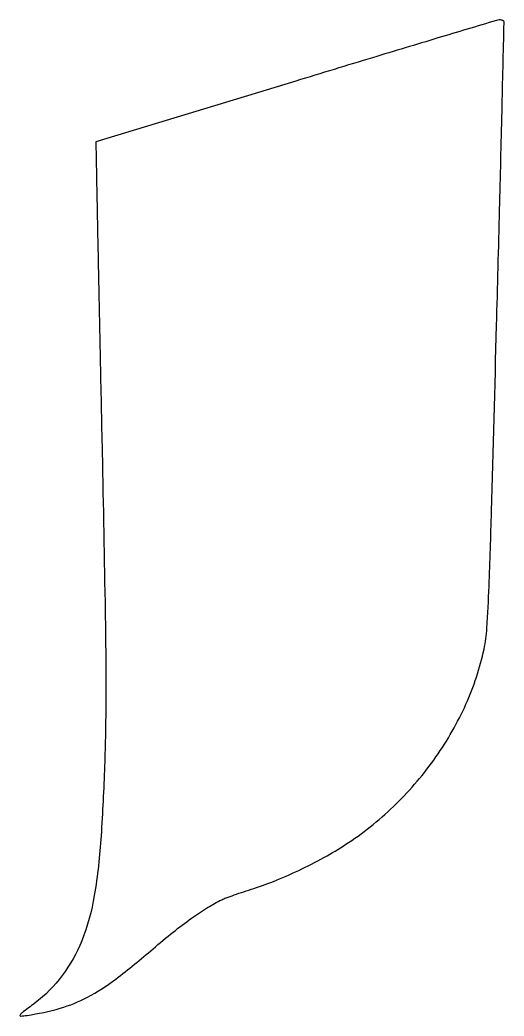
# Model space of a CAD drawing. Extents: x 1 to 229, y 0 to 471.
import ezdxf

# ---------------------------------------------------------------- set-up
doc = ezdxf.new("R2010")
doc.units = 0

msp = doc.modelspace()

# ---------------------------------------------------------------- linework, layer by layer
msp.add_lwpolyline([(131, 442.006448), (36.5, 413.227936), (36.805121, 396.863968, 0.000465), (37.021577, 385.806855, 0.000027), (37.720351, 351.819416, 0.000041), (38.557647, 311.359586, 0.00003), (39.492327, 266.5, -0.000944), (40.927107, 191.012352, -0.004948), (41.226909, 149.488336, -0.008213), (40.633025, 118.401366, -0.00685), (39.007559, 85.407568, -0.025683), (35.768189, 57.185249, -0.052975), (29.817573, 35.807774, -0.066108), (20.638863, 19.37381, -0.070789), (7.668282, 6.333756, 0.001643), (1.640113, 1.750995, 0.088197), (0.670123, 0.691998, 0.617374), (0.955087, 0.217225, 0.017282), (4, 0.555163, 0.033772), (19.662138, 3.936191, 0.051469), (32.554306, 9.130016, 0.041706), (45.904345, 17.671636, 0.014725), (63.550817, 32, -0.009172), (73.032982, 39.875517, -0.013515), (81.664414, 46.406289, -0.015524), (89.370915, 51.562379, -0.028372), (96, 55.200092, -0.022966), (98.043042, 56.062026, -0.0042), (101.90393, 57.44912, -0.004509), (106.453869, 58.994836, -0.004083), (111.183593, 60.511493, 0.022698), (121.853111, 64.376324, 0.014405), (133.917124, 69.788782, 0.014305), (145.815199, 75.970078, 0.020249), (156, 82.189833, 0.046968), (178.446605, 100.43834, 0.045834), (197.296995, 122.694998, 0.046714), (211.461633, 147.563136, 0.05338), (220.010599, 173.557054, 0.037139), (221.389316, 183.569643, 0.005942), (222.391278, 203.311398, 0.002792), (223.564318, 238.585877, 0.000254), (225.951787, 326.5, 0.000301), (227.381265, 381.384672, 0.000499), (228.513754, 427.714062, 0.000019), (229.493952, 469.587706, 0.139436), (229.322214, 470.25, 0.135386), (229.033611, 470.530329, 0.052279), (228.514563, 470.748104, 0.046813), (227.870516, 470.878147, 0.04232), (227.190983, 470.89248, 0.057056), (225.857055, 470.653206, 0.000063), (198.237351, 462.362856, 0.000601), (167.352157, 453.047596, 0.000369)], format="xyb", close=True)

doc.saveas('drawing.dxf')
